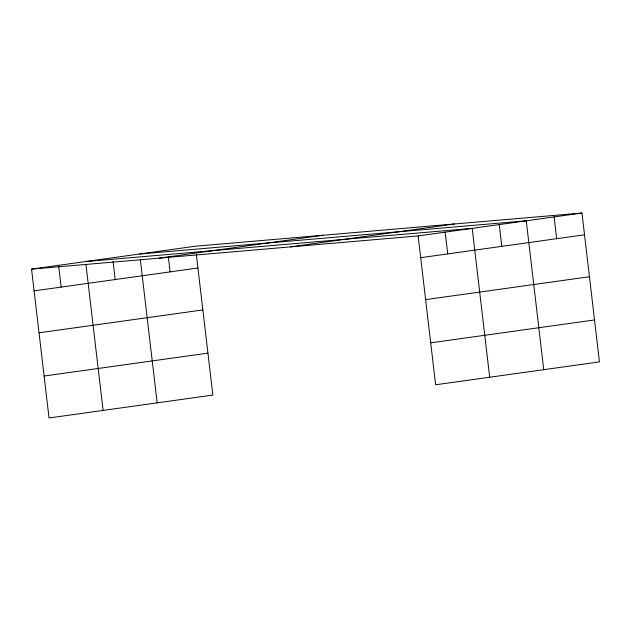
<?xml version="1.0" encoding="UTF-8"?>
<svg xmlns="http://www.w3.org/2000/svg" width="631" height="631" viewBox="0 0 631 631"><rect width="100%" height="100%" fill="white"/><g stroke="black" fill="none" stroke-linecap="round" stroke-linejoin="round"><path stroke-width="0.95" d="M31.55 269.106L195.381 246.216L581.963 213.033L599.45 361.894L435.619 384.784L418.132 235.923L31.55 269.106L49.037 417.967L212.868 395.077L196.375 254.735M159.122 258.158L322.954 235.268M290.56 246.871L454.391 223.981M418.132 235.923L581.963 213.033M34.106 290.875L197.937 267.986M420.688 257.685L584.519 234.795M39.035 332.813L202.859 309.924M425.617 299.63L589.449 276.741M44.107 376.029L207.938 353.139M430.697 342.838L594.52 319.949M139.68 254.001L526.262 220.811L543.748 369.671M85.611 261.557L472.201 228.367L489.688 377.228M554.113 216.922L556.668 238.684M499.231 224.589L501.787 246.358M445.163 232.145L447.726 253.907M168.303 256.738L170.086 271.874M140.342 259.68L157.166 402.862M113.091 261.565L115.205 279.541M85.95 264.397L103.098 410.418M58.58 265.335L61.136 287.097"/></g></svg>
